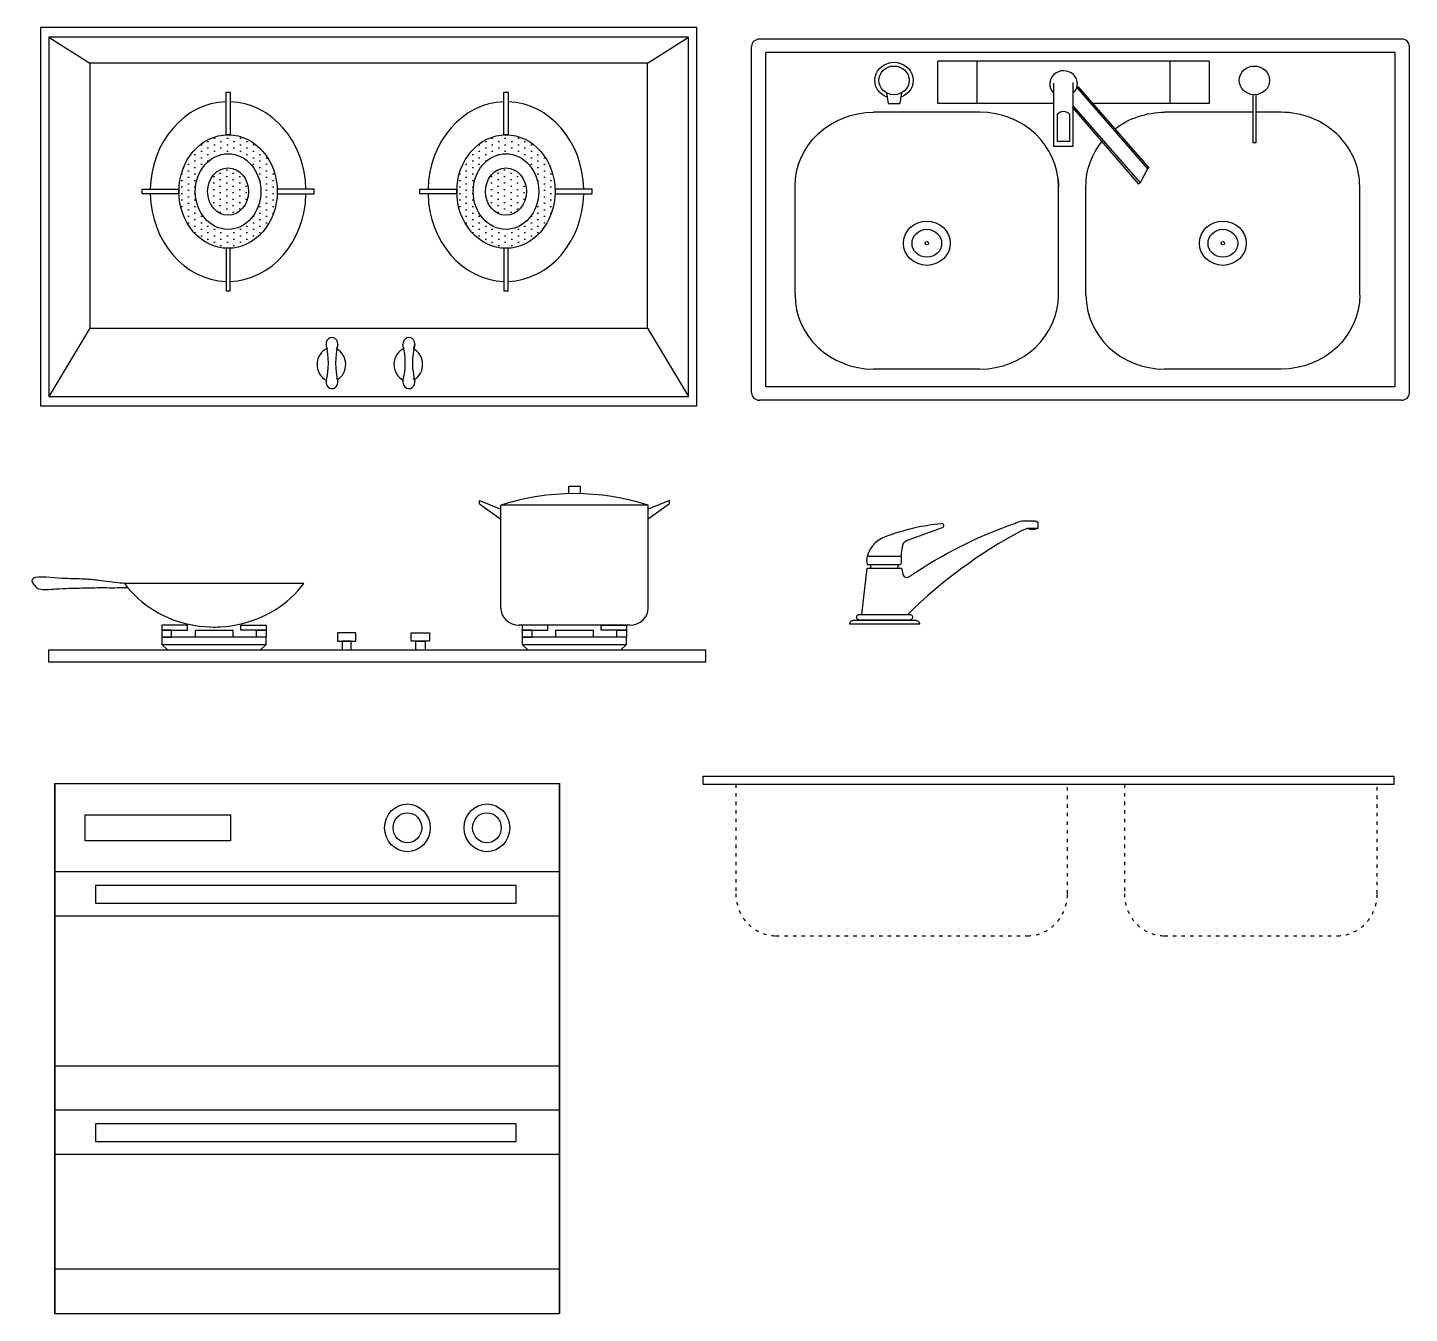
# Model space of a CAD drawing. Header units: inches. Extents: x 0 to 1643, y -1042 to 487.
import ezdxf

# ---------------------------------------------------------------- set-up
doc = ezdxf.new("R2010")
doc.units = ezdxf.units.IN
doc.header["$MEASUREMENT"] = 0
doc.linetypes.add('ACAD_ISO03W100', pattern=[30, 12, -18])

# ---------------------------------------------------------------- blocks, each defined once
blk = doc.blocks.new('cooking_bench-p')
h = blk.add_hatch()
h.set_pattern_fill('DOTS', scale=5, angle=90, style=0)
h.set_pattern_definition([(90, (138816.5257378898, -136041.0916601043), (-7.9375, 3.96875), [0, -7.9375])])
edge = h.paths.add_edge_path()
edge.add_arc((228.6160997831162, -173.3008899656083), 60, 0, 360)
edge = h.paths.add_edge_path(flags=17)
edge.add_arc((228.6160997831162, -173.3008899656083), 40, 0, 360)
h = blk.add_hatch()
h.set_pattern_fill('DOTS', scale=5, angle=90, style=0)
h.set_pattern_definition([(90, (139155.3596604872, -136041.0916601043), (-7.9375, 3.96875), [0, -7.9375])])
edge = h.paths.add_edge_path()
edge.add_arc((567.4500223804832, -173.3008899656083), 60, 0, 360)
edge = h.paths.add_edge_path(flags=17)
edge.add_arc((567.4500223804832, -173.3008899656083), 40, 0, 360)
h = blk.add_hatch()
h.set_pattern_fill('DOTS', scale=5, angle=90, style=0)
h.set_pattern_definition([(90, (139299.8460480755, -137139.3896492668), (-7.9375, 3.96875), [0, -7.9375])])
h.paths.add_polyline_path([(253.6160997831162, -173.3008899656083, 1), (203.6160997831162, -173.3008899656083, 1)])
h = blk.add_hatch()
h.set_pattern_fill('DOTS', scale=5, angle=90, style=0)
h.set_pattern_definition([(90, (139638.6799706729, -137139.3896492668), (-7.9375, 3.96875), [0, -7.9375])])
h.paths.add_polyline_path([(592.4500223804832, -173.3008899656083, 1), (542.4500223804832, -173.3008899656083, 1)])
at = {"color": 7}
for p, q in [((800, 0), (0, 0)), ((0, 0), (0, -400)), ((800, -400), (800, 0)), ((790, -10), (10, -10.00000000001449)), ((10, -10.00000000001449), (60, -37.66178997578386)), ((10, -10.00000000001449), (10, -390.0000000000147)), ((740, -37.66178997578386), (790, -10)), ((790, -390), (790, -10)), ((740, -37.66178997578386), (60, -37.66178997578386)), ((60, -37.66178997578386), (60, -317.6617899757985)), ((739.9999999999709, -317.6617899757839), (740, -37.66178997578386)), ((60, -317.6617899757985), (10, -390.0000000000147)), ((60, -317.6617899757985), (739.9999999999709, -317.6617899757839)), ((739.9999999999709, -317.6617899757839), (790, -390)), ((10, -390.0000000000147), (790, -390)), ((0, -400), (800, -400))]:
    blk.add_line(p, q, dxfattribs=at)
at = {"color": 7, "elevation": -2.4051698e-09}
for points in [[(231.1160997831307, -113.3008899656083), (226.1160997831161, -113.3008899656083), (226.1160997831161, -68.35564947087141), (231.1160997831307, -68.35564947087141)], [(569.950022380498, -113.3008899656083), (564.9500223804832, -113.3008899656083), (564.9500223804832, -68.35564947087141), (569.950022380498, -68.35564947087141)], [(168.6160997831307, -170.8008899656083), (168.6160997831307, -175.8008899656084), (123.6708592883938, -175.8008899656084), (123.6708592883938, -170.8008899656083)], [(288.6160997831307, -170.8008899656083), (288.6160997831307, -175.8008899656084), (333.5613402778677, -175.8008899656084), (333.5613402778677, -170.8008899656083)], [(507.4500223804979, -170.8008899656083), (507.4500223804979, -175.8008899656084), (462.504781885761, -175.8008899656084), (462.504781885761, -170.8008899656083)], [(627.450022380498, -170.8008899656083), (627.450022380498, -175.8008899656084), (672.395262875235, -175.8008899656084), (672.395262875235, -170.8008899656083)], [(231.1160997831307, -233.3008899656084), (226.1160997831161, -233.3008899656084), (226.1160997831161, -278.2461304603453), (231.1160997831307, -278.2461304603453)], [(569.950022380498, -233.3008899656084), (564.9500223804832, -233.3008899656084), (564.9500223804832, -278.2461304603453), (569.950022380498, -278.2461304603453)]]:
    blk.add_lwpolyline(points, close=True, dxfattribs=at)
at = {"color": 7}
for centre, radius in [((228.6160997831162, -173.3008899656083, -2.4051698e-09), 60), ((567.4500223804832, -173.3008899656083, -2.4051698e-09), 60), ((228.6160997831162, -173.3008899656083, -2.4051698e-09), 40), ((567.4500223804832, -173.3008899656083, -2.4051698e-09), 40), ((228.6160997831162, -173.3008899656083, -2.4051698e-09), 25), ((567.4500223804832, -173.3008899656083, -2.4051698e-09), 25)]:
    blk.add_circle(centre, radius, dxfattribs=at)
for centre, radius, start, end in [((228.6160997831162, -173.3008899656083, -2.4051698e-09), 95, 91.50795775379999, 178.4920422461871), ((228.6160997831162, -173.3008899656083, -2.4051698e-09), 95, 1.507957753812876, 88.49204224619999), ((567.4500223804832, -173.3008899656083, -2.4051698e-09), 95, 91.50795775379999, 178.4920422461871), ((567.4500223804832, -173.3008899656083, -2.4051698e-09), 95, 1.507957753812876, 88.49204224619999), ((228.6160997831162, -173.3008899656083, -2.4051698e-09), 95, 181.5079577538129, 268.4920422462001), ((228.6160997831162, -173.3008899656083, -2.4051698e-09), 95, 271.5079577537999, 358.4920422461871), ((567.4500223804832, -173.3008899656083, -2.4051698e-09), 95, 181.5079577538129, 268.4920422462001), ((567.4500223804832, -173.3008899656083, -2.4051698e-09), 95, 271.5079577537999, 358.4920422461871), ((355.2511464243981, -334.7867539296276), 7.215094938529031, 328.5521943393167, 183.0243548388304), ((282.0018350725403, -354.6029933499085), 68.84465351117252, 343.6018495431961, 16.39815045680392), ((428.6898150299784, -354.6029933499085), 69.02632899668481, 163.64622234542, 196.3537776545799), ((449.0698138830703, -334.7867539296276), 7.215094938529031, 328.5521943393167, 183.0243548388304), ((375.8205025312127, -354.6029933499085), 68.84465351117252, 343.6018495431961, 16.39815045680392), ((522.5084824886505, -354.6029933499085), 69.02632899668481, 163.64622234542, 196.3537776545799), ((354.5546195664319, -356.1661479530449), 17.50264427150687, 106.2061623023956, 250.120409993681), ((354.5546195664319, -356.1661479530449), 17.50264427150687, 294.1574929721505, 70.0618386937772), ((448.3732870251042, -356.1661479530449), 17.50264427150687, 106.2061623023956, 250.120409993681), ((448.3732870251042, -356.1661479530449), 17.50264427150687, 294.1574929721505, 70.0618386937772), ((355.2511464243981, -374.4192327701894), 7.215094938529031, 176.9756451611695, 31.4478056606834), ((449.0698138830703, -374.4192327701894), 7.215094938529031, 176.9756451611695, 31.4478056606834)]:
    blk.add_arc(centre, radius, start, end, dxfattribs=at)
blk = doc.blocks.new('wash_basin-p')
at = {"color": 7}
for p, q in [((419.9999999907952, 1.139427e-10, -1.2025849e-09), (5.00000000000091, 2.3022e-12, -1.2025849e-09)), ((2.272e-12, -242.6940379135841, -1.2025849e-09), (2.272e-12, -4.999999999997752, -1.2025849e-09)), ((424.9999999907968, -242.6940379135807, -1.2025849e-09), (424.9999999907968, -4.999999999886084, -1.2025849e-09)), ((9.239130434582412, -238.4549074790039, -1.2025849e-09), (9.239130434582412, -9.239130434575825, -1.2025849e-09)), ((415.7608695562166, -9.23913043446825, -1.2025849e-09), (9.239130434582412, -9.239130434575825, -1.2025849e-09)), ((120.2972921688704, -44.15931294877418, -1.2025849e-09), (120.297292169193, -15.21427444478823, -1.2025849e-09)), ((295.6878455391398, -15.21427444500344, -1.2025849e-09), (120.297292169193, -15.21427444478823, -1.2025849e-09)), ((145.7049008639657, -44.15931294877418, -1.2025849e-09), (145.7049008640733, -15.21427444478823, -1.2025849e-09)), ((270.2802368440444, -15.21427444489589, -1.2025849e-09), (270.2802368440444, -44.15931294877418, -1.2025849e-09)), ((295.6878455391398, -15.21427444500344, -1.2025849e-09), (295.687845539355, -44.15931294877418, -1.2025849e-09)), ((415.7608695562166, -238.4549074790039, -1.2025849e-09), (415.7608695562166, -9.23913043446825, -1.2025849e-09)), ((195.1147047836123, -30.27378694421128, -1.2025849e-09), (195.1147047836123, -73.55246391786085, -1.2025849e-09)), ((207.8705248929288, -73.55246391786085, -1.2025849e-09), (207.8705248929288, -29.70823490600444, -1.2025849e-09)), ((210.1224948250556, -33.1632716374111, -1.2025849e-09), (255.8533724348558, -88.94753854775391, -1.2025849e-09)), ((210.8370037678998, -32.57753083943927, -1.2025849e-09), (256.5678813776997, -88.36179774978218, -1.2025849e-09)), ((87.05935964344275, -36.79009772461903, -1.2025849e-09), (88.19499112148036, -44.13082562945959, -1.2025849e-09)), ((88.19499112148036, -44.13082562945959, -1.2025849e-09), (95.81707509794796, -44.13082562935186, -1.2025849e-09)), ((96.94922695572605, -36.81118227154755, -1.2025849e-09), (95.81707509794796, -44.13082562935186, -1.2025849e-09)), ((195.1147047836123, -44.15931294898927, -1.2025849e-09), (120.2972921688704, -44.15931294877418, -1.2025849e-09)), ((295.687845539355, -44.15931294877418, -1.2025849e-09), (219.1368396799027, -44.15931294877418, -1.2025849e-09)), ((323.9576317286191, -38.09272910961388, -1.2025849e-09), (323.9576317287264, -71.2405688664027, -1.2025849e-09)), ((325.8519750735745, -38.12191838048878, -1.2025849e-09), (325.8519750735745, -71.2405688664027, -1.2025849e-09)), ((147.4246421405264, -50.18696549336815, -1.2025849e-09), (78.8524797589487, -50.18696549336815, -1.2025849e-09)), ((197.640083536831, -70.33584148846805, -1.2025849e-09), (197.640083536831, -51.26271739339959, -1.2025849e-09)), ((205.3981854582175, -51.49473483891185, -1.2025849e-09), (205.3981854583251, -70.33584148879059, -1.2025849e-09)), ((207.1560159500847, -46.58784603183107, -1.2025849e-09), (249.9252291116026, -99.48802482010137, -1.2025849e-09)), ((207.8705248929288, -46.00210523385928, -1.2025849e-09), (250.9969925258688, -98.6094136231435, -1.2025849e-09)), ((323.9576317288341, -50.18696549336815, -1.2025849e-09), (266.8335051937661, -50.18696549336815, -1.2025849e-09)), ((342.1193805932848, -50.18696549336815, -1.2025849e-09), (325.8519750735745, -50.18696549336815, -1.2025849e-09)), ((205.3981854582175, -70.33584148889814, -1.2025849e-09), (197.640083536831, -70.33584148836044, -1.2025849e-09)), ((325.8519750735745, -71.2405688664027, -1.2025849e-09), (323.9576317287264, -71.2405688664027, -1.2025849e-09)), ((195.1147047836123, -73.5524639177533, -1.2025849e-09), (207.8705248929288, -73.5524639177533, -1.2025849e-09)), ((255.8533724348558, -88.94753854775391, -1.2025849e-09), (250.9969925258688, -98.6094136231435, -1.2025849e-09)), ((256.5678813776997, -88.36179774978218, -1.2025849e-09), (255.8533724348558, -88.94753854775391, -1.2025849e-09)), ((255.8533724348558, -88.94753854775391, -1.2025849e-09), (255.8533724348558, -88.94753854775391, -1.2025849e-09)), ((28.03726236875786, -175.5444386079434, -1.2025849e-09), (28.03726236875786, -101.002182883559, -1.2025849e-09)), ((198.2398595305019, -175.5444386078358, -1.2025849e-09), (198.2398595306097, -101.002182883559, -1.2025849e-09)), ((216.0182878035751, -175.5444386079434, -1.2025849e-09), (216.0182878035751, -101.002182883559, -1.2025849e-09)), ((250.9969925258688, -98.6094136231435, -1.2025849e-09), (249.9252291116026, -99.48802482010137, -1.2025849e-09)), ((392.9345979833681, -175.5444386078358, -1.2025849e-09), (392.9345979834757, -101.002182883559, -1.2025849e-09)), ((147.4246421405264, -226.3596559980264, -1.2025849e-09), (78.8524797589487, -226.3596559981341, -1.2025849e-09)), ((342.1193805932848, -226.3596559980264, -1.2025849e-09), (266.8335051937661, -226.3596559981341, -1.2025849e-09)), ((415.7608695562166, -238.4549074790039, -1.2025849e-09), (9.239130434582412, -238.4549074790039, -1.2025849e-09)), ((419.9999999907968, -247.6940379135808, -1.2025849e-09), (5.00000000000227, -247.6940379135839, -1.2025849e-09))]:
    blk.add_line(p, q, dxfattribs=at)
for centre, radius in [((113.2146334439589, -140.0485021713561, -1.2025849e-09), 15.14772829946469), ((304.4764428935254, -140.0485021713561, -1.2025849e-09), 15.14772829946469), ((113.2146334439589, -140.0485021713561, -1.2025849e-09), 9.583057411583466), ((304.4764428935254, -140.0485021713561, -1.2025849e-09), 9.583057411583466), ((113.2146334439589, -140.0485021713561, -1.2025849e-09), 1.12887083136138), ((304.4764428935254, -140.0485021713561, -1.2025849e-09), 1.12887083136138)]:
    blk.add_circle(centre, radius, dxfattribs=at)
for centre, start, end in [((5.00000000000227, -4.999999999997752, -1.2025849e-09), 90.00000000002605, 180), ((419.9999999907968, -4.999999999886084, -1.2025849e-09), 0, 90.00000000002605), ((5.00000000000227, -242.6940379135841, -1.2025849e-09), 180, 270), ((419.9999999907968, -242.6940379135807, -1.2025849e-09), 270, 0)]:
    blk.add_arc(centre, 5, start, end, dxfattribs=at)
at = {"color": 7, "extrusion": (0, 0, -0.9999999999999998)}
for centre, major_axis, ratio, start_param, end_param in [((92.02241679774781, -28.29967514599312, -1.2025849e-09), (8.7506963677225, 8.7506963677225), 0.9999999999999811, 2.72480710306099, 8.273796206882023), ((201.5471927438369, -30.65507227155782, -1.2025849e-09), (-6.317708043362149, 6.317708043362149), 0.9999999999999998, 4.730726096107886, 9.423887351078116), ((266.8335051937661, -101.0021828836665, -1.2025849e-09), (35.93178480407252, 35.93178480407252), 0.9999999999999982, -1.470612788849269, -0.7853981633974492), ((147.4246421405264, -101.0021828836665, -1.2025849e-09), (-35.93178480641525, 35.93178480641523), 0.9999999999694018, 2.198603310183659, 2.202400013578607), ((342.1193805931773, -175.5444386079434, -1.2025849e-09), (35.93178480407251, 35.93178480407251), 0.9999999999999996, 0.7853981633974483, 2.356194490190774)]:
    blk.add_ellipse(centre, major_axis=major_axis, ratio=ratio, start_param=start_param, end_param=end_param, dxfattribs=at)
at = {"color": 7, "extrusion": (0, 0, -1)}
for centre, major_axis, ratio, start_param, end_param in [((324.8605746650732, -28.29967514599312, -1.2025849e-09), (-6.954107127519222, 6.954107127519222), 0.9999999999999266, 5.497787143782101, 11.78097245096169), ((92.02241679774781, -28.29967514599312, -1.2025849e-09), (-6.954107127519273, 6.954107127519273), 0.9999999999999342, 5.497787143782105, 11.78097245096169), ((201.5471927438369, -30.65507227155782, -1.2025849e-09), (-4.521118803158768, 4.521118803158766), 0.9999999999998919, 5.497787143782081, 11.78097245096167), ((78.8524797589487, -101.0021828836665, -1.2025849e-09), (35.93178480407257, 35.93178480407257), 0.9999999999999966, 3.926990816987243, 5.497787143782136), ((147.4246421405264, -101.0021828836665, -1.2025849e-09), (-35.93178480407249, 35.93178480407249), 0.9999999999999987, 0.7853981633968588, 2.356194490190226), ((201.4259756944041, -54.49373105878425, -1.2025849e-09), (3.519405399631248, 3.519405399631248), 0.9999999999999811, 4.633475819541433, 6.421893586257391), ((342.1193805932863, -101.0021828836652, -1.2025849e-09), (-35.9317848040715, 35.9317848040715), 0.9999999999999976, 0.7853981633968902, 2.35619449019237), ((266.8335051937661, -101.0021828836665, -1.2025849e-09), (35.93178480407253, 35.93178480407253), 0.9999999999999984, 3.926990816987241, 4.579697554084384), ((147.4246421405264, -101.0021828836665, -1.2025849e-09), (35.93178480406247, 35.93178480406248), 0.9999999999999666, 0.6916214606923399, 0.7853981633974647), ((78.8524797589487, -175.5444386080509, -1.2025849e-09), (-35.93178480407249, 35.93178480407249), 0.9999999999999996, 3.926990816987241, 5.497787143782136), ((147.4246421403111, -175.5444386079434, -1.2025849e-09), (-35.93178480407261, 35.9317848040726), 0.9999999999999984, 2.356194490192343, 3.926990816985666), ((266.8335051937661, -175.5444386080509, -1.2025849e-09), (-35.93178480407249, 35.93178480407249), 0.9999999999999996, 3.926990816987241, 5.497787143782136)]:
    blk.add_ellipse(centre, major_axis=major_axis, ratio=ratio, start_param=start_param, end_param=end_param, dxfattribs=at)
blk = doc.blocks.new('cooking_bench-v')
at = {"color": 7}
for p, q in [((564.1316288802772, 209.6568768386496), (576.4857317539862, 209.6568768386496)), ((564.1316288802772, 200.3895090639125), (564.1316288802772, 209.6568768386496)), ((576.4857317539862, 209.6568768386496), (576.4857317539862, 200.3895090639125)), ((467.3312481995671, 192.2784878374077), (490.3086803171316, 182.303094318253)), ((467.3312481995671, 188.5971472802339), (467.3312481995671, 192.2784878374077)), ((467.3312481995671, 188.5971472802339), (490.3086803171316, 170.046462293365)), ((650.3086803171316, 186.7155305232154), (490.3086803171316, 186.7155305232154)), ((490.3086803171316, 64.30999999993946), (490.3086803171316, 186.7155305232154)), ((673.2861124346964, 192.2784878374077), (650.3086803171316, 182.303094318253)), ((673.2861124346964, 188.5971472802339), (650.3086803171316, 170.046462293365)), ((650.3086803171316, 64.30999999993946), (650.3086803171316, 186.7155305232154)), ((673.2861124346964, 188.5971472802339), (673.2861124346964, 192.2784878374077)), ((276.5816093112808, 93.819121213397), (81.874810236739, 93.819121213397)), ((122.4381145739462, 44.02657364634797), (122.4381145739462, 38.30999999993947)), ((150.1581145739183, 43.97999999998137), (122.4381145739462, 43.97999999998137)), ((133.148114573909, 38.30999999993947), (122.4381145739462, 38.30999999993947)), ((122.4381145739462, 38.30999999993947), (122.4381145739462, 29.80500000005122)), ((122.4381145739462, 38.30999999993947), (150.1581145739183, 38.30999999993947)), ((133.148114573909, 29.80500000005122), (133.148114573909, 38.30999999993947)), ((150.1581145739183, 38.30999999993947), (150.1581145739183, 43.97999999998137)), ((159.0027108478825, 38.30999999993947), (199.4537086999044, 38.30999999993947)), ((159.0027108478825, 29.70113927789498), (159.0027108478825, 38.30999999993947)), ((199.4537086999044, 38.30999999993947), (199.4537086999044, 29.70113927789498)), ((208.118114573881, 38.30999999993947), (208.118114573881, 43.97999999998137)), ((208.118114573881, 43.97999999998137), (235.8381145740859, 43.97999999998137)), ((235.8381145740859, 38.30999999993947), (208.118114573881, 38.30999999993947)), ((225.1281145738904, 29.80500000005122), (225.1281145738904, 38.30999999993947)), ((225.1281145738904, 38.30999999993947), (235.8381145740859, 38.30999999993947)), ((235.8381145740859, 43.97999999998137), (235.8381145740859, 38.30999999993947)), ((235.8381145740859, 38.30999999993947), (235.8381145740859, 29.80500000005122)), ((333.1372202935163, 35), (313.1372202935163, 35)), ((313.1372202935163, 35), (313.1372202935163, 25)), ((333.1372202935163, 25), (333.1372202935163, 35)), ((393.1372202935163, 25), (393.1372202935163, 35)), ((393.1372202935163, 35), (413.1372202935161, 35)), ((413.1372202935161, 35), (413.1372202935161, 25)), ((630.3086803171317, 44.30999999993946), (510.3086803171318, 44.30999999993946)), ((513.5185851170681, 44.30999999993946), (513.5185851170681, 38.30999999993947)), ((541.238585117273, 43.97999999998137), (513.5185851170681, 43.97999999998137)), ((513.5185851170681, 38.30999999993947), (541.238585117273, 38.30999999993947)), ((524.2285851172637, 38.30999999993947), (513.5185851170681, 38.30999999993947)), ((513.5185851170681, 38.30999999993947), (513.5185851170681, 29.80500000005122)), ((524.2285851172637, 29.80500000005122), (524.2285851172637, 38.30999999993947)), ((541.238585117273, 38.30999999993947), (541.238585117273, 43.97999999998137)), ((550.0831813910044, 38.30999999993947), (590.5341792430262, 38.30999999993947)), ((550.0831813910044, 29.70113927789498), (550.0831813910044, 38.30999999993947)), ((590.5341792430262, 38.30999999993947), (590.5341792430262, 29.70113927789498)), ((599.1985851172357, 38.30999999993947), (599.1985851172357, 43.97999999998137)), ((599.1985851172357, 43.97999999998137), (626.9185851172077, 43.97999999998137)), ((626.9185851172077, 38.30999999993947), (599.1985851172357, 38.30999999993947)), ((616.2085851172451, 29.80500000005122), (616.2085851172451, 38.30999999993947)), ((616.2085851172451, 38.30999999993947), (626.9185851172077, 38.30999999993947)), ((626.9185851172077, 44.30999999993946), (626.9185851172077, 38.30999999993947)), ((626.9185851172077, 38.30999999993947), (626.9185851172077, 29.80500000005122)), ((0, 0), (0, 15)), ((0, 15), (712.5969388899392, 15)), ((122.4381145739462, 29.80500000005122), (122.4381145739462, 21.30000000004657)), ((122.4381145739462, 29.80500000005122), (133.148114573909, 29.80500000005122)), ((235.8381145740859, 29.80500000005122), (122.4381145739462, 29.80500000005122)), ((122.4381145739462, 21.30000000004657), (128.7381145739928, 15)), ((122.4381145739462, 21.30000000004657), (235.8381145740859, 21.30000000004657)), ((199.4537086999044, 29.70113927789498), (159.0027108478825, 29.70113927789498)), ((235.8381145740859, 29.80500000005122), (225.1281145738904, 29.80500000005122)), ((235.8381145740859, 21.30000000004657), (229.5381145740393, 15)), ((235.8381145740859, 21.30000000004657), (235.8381145740859, 29.80500000005122)), ((313.1372202935163, 25), (333.1372202935163, 25)), ((328.1372202935163, 25), (318.1372202935163, 25)), ((318.1372202935163, 25), (318.1372202935163, 15)), ((328.1372202935163, 15), (328.1372202935163, 25)), ((413.1372202935161, 25), (393.1372202935163, 25)), ((398.1372202935163, 15), (398.1372202935163, 25)), ((398.1372202935163, 25), (408.1372202935162, 25)), ((408.1372202935162, 25), (408.1372202935162, 15)), ((626.9185851172077, 29.80500000005122), (513.5185851170681, 29.80500000005122)), ((513.5185851170681, 29.80500000005122), (513.5185851170681, 21.30000000004657)), ((513.5185851170681, 29.80500000005122), (524.2285851172637, 29.80500000005122)), ((513.5185851170681, 21.30000000004657), (626.9185851172077, 21.30000000004657)), ((513.5185851170681, 21.30000000004657), (519.8185851171147, 15)), ((590.5341792430262, 29.70113927789498), (550.0831813910044, 29.70113927789498)), ((626.9185851172077, 29.80500000005122), (616.2085851172451, 29.80500000005122)), ((626.9185851172077, 21.30000000004657), (620.6185851171612, 15)), ((626.9185851172077, 21.30000000004657), (626.9185851172077, 29.80500000005122)), ((712.5969388899392, 15), (712.5969388899392, 0)), ((712.5969388899392, 0), (0, 0))]:
    blk.add_line(p, q, dxfattribs=at)
for centre, radius, start, end in [((570.2670146888861, -37.38395456265993), 237.9367866708715, 70.34237516400428, 109.636318021392), ((179.2282097740098, 159.2575381547211), 117.3024757337278, 213.9079653345913, 304.3054672928097), ((179.2282097740099, 159.2575381547211), 117.3024757337278, 304.3054672928097, 326.0920346654087), ((510.3086803171318, 64.30999999993946), 20, 180, 270), ((630.3086803171317, 64.30999999993946), 20, 270, 0), ((179.2282097740099, 159.2575381547211), 117.3024757337278, 268.2506435452566, 272.9431798715222), ((179.2282134282132, 159.2575362211353), 117.3024739125226, 268.2506417322789, 268.2527984382474)]:
    blk.add_arc(centre, radius, start, end, dxfattribs=at)
blk.add_open_spline([(81.87481023686556, 93.81912121311909), (77.15001615323126, 94.0842179353349), (53.53400600957684, 97.2799886314897), (44.3216342567466, 98.69001653071967), (30.78868767129143, 99.37359916825622), (11.21463300334289, 99.5371531833662), (-23.7717832357157, 103.6253462336026), (-15.08371485699899, 90.31365171866491), (-10.34477463387884, 85.49057367327623), (13.80559772346169, 88.07586938852907), (37.70022722426802, 88.36349046416582), (55.83708199323154, 88.93875487206967), (66.77678616554476, 88.65113379631656), (73.39819319825618, 88.65113379631656), (83.05536926887, 89.15023116581142), (85.2582433492792, 89.04702453035858)], degree=3, knots=[0, 0, 0, 0, 6.396938018355186, 14.25515048434428, 25.58980266417099, 29.17556863151568, 34.30716226028486, 36.64192295174443, 38.92453536205525, 43.36002254585204, 51.10706805147426, 63.02228331769558, 69.31407302768184, 74.3637794496001, 76.31430298516312, 76.31430298516312, 76.31430298516312, 76.31430298516312], dxfattribs=at)
blk = doc.blocks.new('water_faucet-v')
at = {"color": 7}
for p, q in [((20.55185956659259, 80.8504074916018), (61.55497728189232, 80.8504074916018)), ((25.21533891308353, 66.64748727051847), (25.21533891308353, 70.98813413495006)), ((57.60105725808532, 66.64748727051847), (57.60105725808532, 70.98813413495006))]:
    blk.add_line(p, q, dxfattribs=at)
for points in [[(14.20904483069898, 11.62217762648288), (20.56107314518881, 66.64748727051847), (61.44701961136893, 66.64748727051847), (62.97641035239211, 59.6391170898496, 0.5817099280307346), (71.27515440230492, 57.05184668041693, -0.0661387052098158), (196.3790524958749, 119.8990218891194, -0.1009289759429392), (205.0067074703983, 122.8641783590901), (220.3104369841748, 122.8641783590901, -0.4142135623732349), (223.8104369841748, 119.3641783590901), (223.8104369841748, 113.9685542561528), (210.9447072303737, 113.9685542561528), (204.0171044510789, 111.0033977861931, 0.0730639094076161), (69.00094229349632, 11.62217762648288, 0.1002391412137062)], [(59.6588695687824, 71.01324495190056, 0.3390414992003545), (61.55497728189232, 73.3848085832833), (61.55497728189232, 80.85040749160908, -0.0800949458045071), (62.95741673628802, 93.38015209213334, -0.2714147924143663), (67.49568473978432, 99.45615421938056), (110.3576676502707, 114.842135940471, 0.9304542718099458), (108.7549101210898, 119.5646056661426, 0.0603194300832989), (46.5659473506968, 105.5679899816095, 0.263967828277221), (20.55185956659259, 80.8504074916018, 0.1008201802643183), (20.55185956659259, 70.98813413495006), (57.60105725808532, 70.98813413495006), (59.54404971230548, 70.98813413495006)]]:
    blk.add_lwpolyline(points, format="xyb", dxfattribs=at)
for points in [[(0, 0, -0.4142135623732372), (5.000000000000013, 5), (77.90245609730479, 5, -0.4142135623732372), (82.9024560973048, 0)], [(11.49308332387592, 5, -1.003730572829927), (11.49308332387592, 11.62217762648288), (71.40937277337083, 11.62217762648288, -1.003730572829929), (71.40937277337083, 5)]]:
    blk.add_lwpolyline(points, format="xyb", close=True, dxfattribs=at)
blk.add_arc((217.2836193555849, 125.6278011270588), 12.83089316207837, 245.3243280065966, 294.6756719934035, dxfattribs=at)
blk = doc.blocks.new('disinfection_cabinet')
at = {"color": 7, "ltscale": 0.5}
for p, q in [((0, 599.9999999999852), (600, 599.9999999999999)), ((0, 599.9999999999852), (0, -1.46656e-11)), ((0, 0), (0, 599.9999999999999)), ((600, 599.9999999999852), (600, 499.9999999999852)), ((600, 599.9999999999852), (600, 449.9999999999852)), ((600, -1.46656e-11), (600, 599.9999999999852)), ((600, 599.9999999999852), (600, -1.46656e-11)), ((600, 499.9999999999852), (0, 499.9999999999852)), ((600, 499.9999999999852), (600, -1.46656e-11)), ((600, 450.0000000000142), (0, 449.9999999999706)), ((600, 279.9999999999853), (0, 279.9999999999853)), ((600, 229.9999999999853), (0, 229.9999999999853)), ((600, 179.9999999999998), (0, 179.9999999999853)), ((600, 49.99999999998533), (0, 49.99999999998533)), ((0, -1.46656e-11), (600, -1.46656e-11))]:
    blk.add_line(p, q, dxfattribs=at)
for points in [[(36.42194679725799, 564.7392292241126), (208.9464256721258, 564.7392292241126), (208.9464256721258, 535.2607707758578), (36.42194679725799, 535.2607707758578)], [(48.60687359923031, 464.5977862192953), (548.6068735992593, 464.5977862192953), (548.6068735992593, 484.5706446990951), (48.60687359923031, 484.5706446990951)], [(48.60687359923031, 194.5977862192956), (548.6068735992593, 194.5977862192956), (548.6068735992593, 214.5706446990951), (48.60687359923031, 214.5706446990951)]]:
    blk.add_lwpolyline(points, close=True, dxfattribs=at)
for centre, radius in [((419.3411467889963, 549.9999999999852), 27.04656128300122), ((419.3411467889963, 549.9999999999852), 17.04656128300121), ((513.9038810651982, 549.9999999999852), 27.04656128300122), ((513.9038810651982, 549.9999999999852), 17.04656128300121)]:
    blk.add_circle(centre, radius, dxfattribs=at)
blk = doc.blocks.new('wash_basin-v')
at = {"color": 7, "linetype": 'ACAD_ISO03W100', "ltscale": 0.35}
for p, q in [((527.6033895710134, -10), (527.6033895710134, -139.9999999999999)), ((844.2849231859437, -139.9999999999999), (844.2849231859437, -10)), ((577.6033895711297, -189.9999999999999), (794.2849231859436, -189.9999999999999))]:
    blk.add_line(p, q, dxfattribs=at)
at = {"color": 7}
blk.add_lwpolyline([(865, -10), (0, -10), (0, 0), (865, 0)], close=True, dxfattribs=at)
at = {"color": 7, "linetype": 'ACAD_ISO03W100', "ltscale": 0.35}
blk.add_lwpolyline([(40.91126600606367, -10), (40.91126600606367, -139.9999999999999, 0.4142135623730966), (90.91126600606368, -189.9999999999999), (406.250954929681, -190.0000000000036, 0.4142135623730935), (456.2509549297971, -140.0000000000036), (456.2509549297971, -10.00000000000361)], format="xyb", dxfattribs=at)
for centre, radius, start, end in [((577.6033895710716, -139.9999999999417), 50.00000000005822, 180, 270), ((794.2849231859436, -139.9999999999999), 50, 270, 0)]:
    blk.add_arc(centre, radius, start, end, dxfattribs=at)

msp = doc.modelspace()

# ---------------------------------------------------------------- block references
at = {"color": 3, "xscale": 0.975, "yscale": 1.125}
msp.add_blockref('cooking_bench-p', (15.43508578626554, 487.20151436479, 704), dxfattribs=at)
at = {"xscale": 1.84, "yscale": 1.733870967741935}
msp.add_blockref('wash_basin-p', (860.7542104893664, 473.5578395776466, 582), dxfattribs=at)
for name, p, xscale in [('cooking_bench-v', (25.37245425820038, -267.6119211595217, 5733.6), 1.095505617977526), ('wash_basin-v', (803.2103481455687, -402.8562534143527, 2510.02), 0.9491329479768786)]:
    msp.add_blockref(name, p, dxfattribs=dict(xscale=xscale))
msp.add_blockref('water_faucet-v', (977.4132722866711, -222.3430245558372, 11467.2))
at = {"color": 3, "yscale": 1.05}
msp.add_blockref('disinfection_cabinet', (32.16194636342169, -1041.965629662776, 1422.29), dxfattribs=at)

doc.saveas('drawing.dxf')
